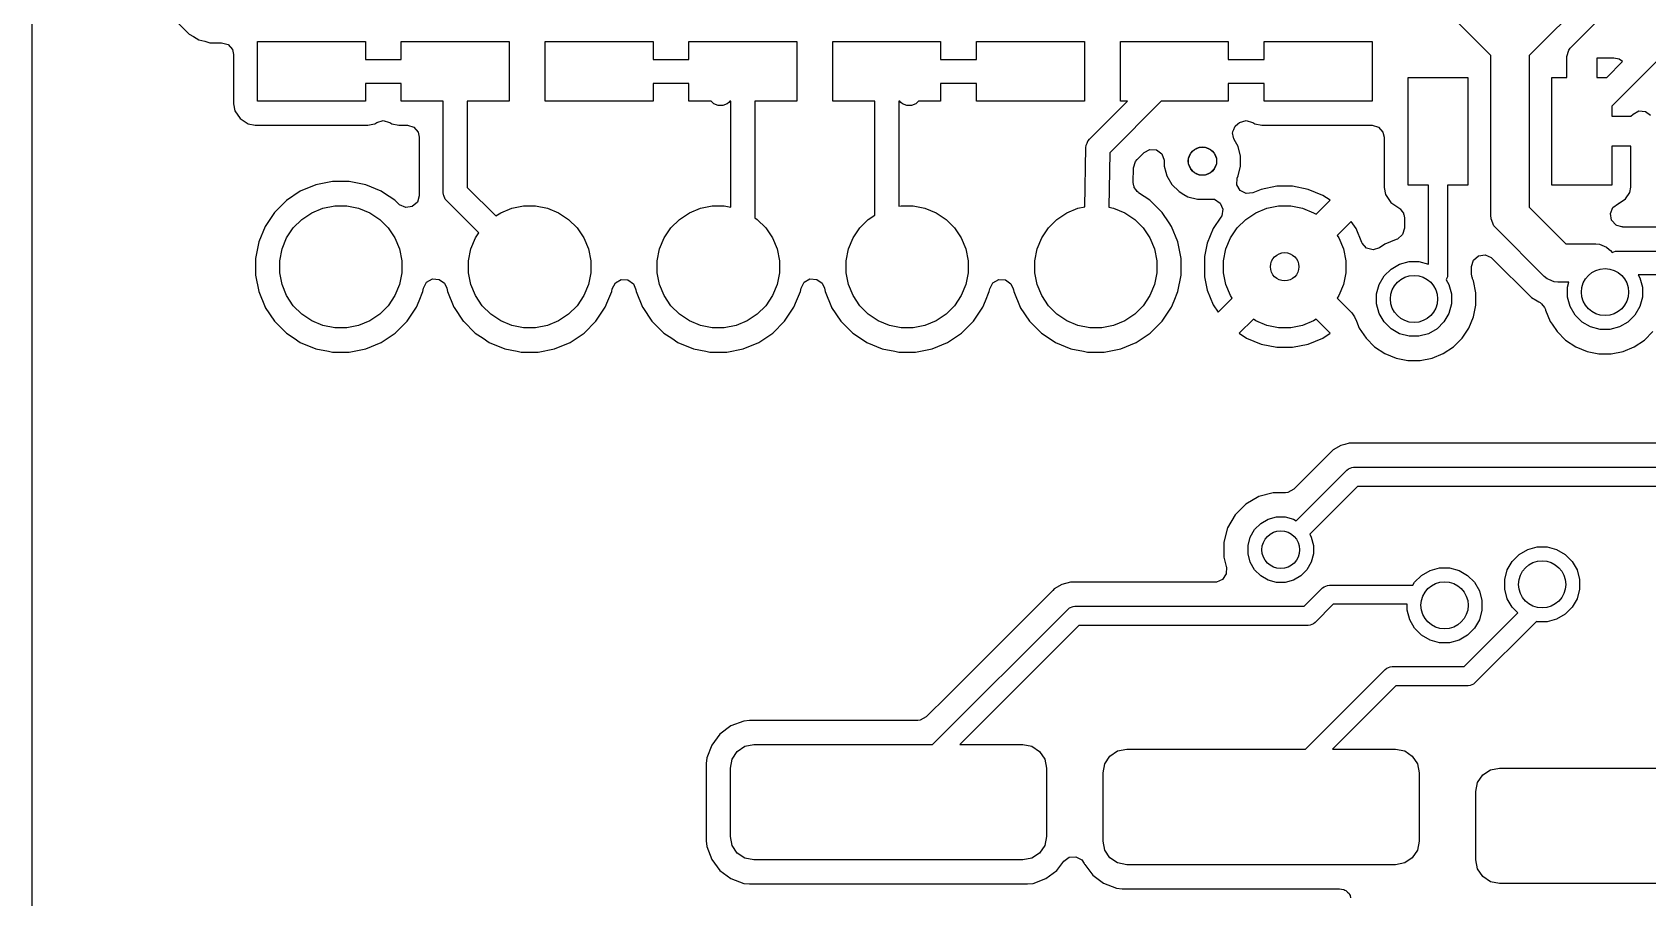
# Model space of a CAD drawing. Extents: x 3.09 to 4.62, y -6.46 to -3.15.
# Drawn here: x 3.104 to 3.777, y -5.665 to -5.304 of the extents above; entities that cross this region are included whole.
import ezdxf

# ---------------------------------------------------------------- set-up
doc = ezdxf.new("R2010")
doc.units = 0
doc.header["$MEASUREMENT"] = 0
doc.layers.add('BLACK', color=7, linetype='CONTINUOUS')

msp = doc.modelspace()

# ---------------------------------------------------------------- linework, layer by layer
at = {"layer": 'BLACK', "linetype": 'CONTINUOUS'}
for p, q in [((3.10354, -6.2348), (3.10354, -5.12543)), ((3.77646, -5.26485), (3.728, -5.31331)), ((3.14558, -5.28106), (3.16894, -5.30442)), ((3.7452, -5.31028), (3.76828, -5.2872)), ((3.712, -5.31331), (3.69669, -5.298)), ((3.16894, -5.30442), (3.16894, -5.30442)), ((3.16894, -5.30442), (3.16894, -5.30442)), ((3.16894, -5.30442), (3.16894, -5.30442)), ((3.16894, -5.30442), (3.17076, -5.30548)), ((3.17076, -5.30548), (3.17304, -5.30679)), ((3.17304, -5.30679), (3.17304, -5.30679)), ((3.17304, -5.30679), (3.17555, -5.30746)), ((3.17555, -5.30746), (3.17763, -5.30802)), ((3.17763, -5.30802), (3.18252, -5.30802)), ((3.18252, -5.30802), (3.1852, -5.30881)), ((3.1852, -5.30881), (3.18703, -5.31092)), ((3.1975, -5.3325), (3.1975, -5.3075)), ((3.1975, -5.3075), (3.2425, -5.3075)), ((3.2425, -5.3075), (3.2425, -5.315)), ((3.2575, -5.315), (3.2575, -5.3075)), ((3.2575, -5.3075), (3.3025, -5.3075)), ((3.3025, -5.3075), (3.3025, -5.3325)), ((3.3175, -5.3325), (3.3175, -5.3075)), ((3.3175, -5.3075), (3.3625, -5.3075)), ((3.3625, -5.3075), (3.3625, -5.315)), ((3.3775, -5.315), (3.3775, -5.3075)), ((3.3775, -5.3075), (3.4225, -5.3075)), ((3.4225, -5.3075), (3.4225, -5.3325)), ((3.4375, -5.3325), (3.4375, -5.3075)), ((3.4375, -5.3075), (3.4825, -5.3075)), ((3.4825, -5.3075), (3.4825, -5.315)), ((3.4975, -5.315), (3.4975, -5.3075)), ((3.4975, -5.3075), (3.5425, -5.3075)), ((3.5425, -5.3075), (3.5425, -5.3325)), ((3.5575, -5.3325), (3.5575, -5.3075)), ((3.5575, -5.3075), (3.6025, -5.3075)), ((3.6025, -5.3075), (3.6025, -5.315)), ((3.6175, -5.315), (3.6175, -5.3075)), ((3.6175, -5.3075), (3.6625, -5.3075)), ((3.6625, -5.3075), (3.6625, -5.3325)), ((3.74454, -5.31111), (3.7452, -5.31028)), ((3.18703, -5.31092), (3.18748, -5.31298)), ((3.18748, -5.31298), (3.18748, -5.33349)), ((3.2425, -5.315), (3.2575, -5.315)), ((3.3625, -5.315), (3.3775, -5.315)), ((3.4825, -5.315), (3.4975, -5.315)), ((3.6025, -5.315), (3.6175, -5.315)), ((3.712, -5.38), (3.712, -5.31331)), ((3.728, -5.31331), (3.728, -5.37669)), ((3.74375, -5.31379), (3.74454, -5.31111)), ((3.74375, -5.3225), (3.74375, -5.31379)), ((3.76329, -5.3145), (3.75625, -5.3145)), ((3.75625, -5.3145), (3.75625, -5.3225)), ((3.76043, -5.3225), (3.76703, -5.3159)), ((3.78162, -5.31545), (3.7625, -5.33457)), ((3.76562, -5.31496), (3.76329, -5.3145)), ((3.76703, -5.3159), (3.76562, -5.31496)), ((3.6775, -5.3675), (3.6775, -5.3225)), ((3.6775, -5.3225), (3.7025, -5.3225)), ((3.7025, -5.3225), (3.7025, -5.3675)), ((3.7375, -5.3675), (3.7375, -5.3225)), ((3.7375, -5.3225), (3.74375, -5.3225)), ((3.75625, -5.3225), (3.76043, -5.3225)), ((3.2575, -5.325), (3.2425, -5.325)), ((3.2425, -5.325), (3.2425, -5.3325)), ((3.2575, -5.3325), (3.2575, -5.325)), ((3.3775, -5.325), (3.3625, -5.325)), ((3.3625, -5.325), (3.3625, -5.3325)), ((3.3775, -5.3325), (3.3775, -5.325)), ((3.4975, -5.325), (3.4825, -5.325)), ((3.4825, -5.325), (3.4825, -5.3325)), ((3.4975, -5.3325), (3.4975, -5.325)), ((3.6175, -5.325), (3.6025, -5.325)), ((3.6025, -5.325), (3.6025, -5.3325)), ((3.6175, -5.3325), (3.6175, -5.325)), ((3.18748, -5.33349), (3.18748, -5.33349)), ((3.18748, -5.33349), (3.18806, -5.33641)), ((3.18806, -5.33641), (3.19028, -5.33972)), ((3.2425, -5.3325), (3.1975, -5.3325)), ((3.275, -5.3325), (3.2575, -5.3325)), ((3.275, -5.37054), (3.275, -5.3325)), ((3.3025, -5.3325), (3.285, -5.3325)), ((3.285, -5.3325), (3.285, -5.36847)), ((3.3625, -5.3325), (3.3175, -5.3325)), ((3.38676, -5.3325), (3.3775, -5.3325)), ((3.38782, -5.33356), (3.38676, -5.3325)), ((3.38962, -5.3343), (3.38782, -5.33356)), ((3.39158, -5.3343), (3.38962, -5.3343)), ((3.39338, -5.33356), (3.39158, -5.3343)), ((3.39414, -5.33294), (3.39338, -5.33356)), ((3.39457, -5.3325), (3.39414, -5.33294)), ((3.395, -5.3325), (3.39457, -5.3325)), ((3.395, -5.37665), (3.395, -5.3325)), ((3.4225, -5.3325), (3.405, -5.3325)), ((3.405, -5.3325), (3.405, -5.38113)), ((3.455, -5.3325), (3.4375, -5.3325)), ((3.455, -5.37998), (3.455, -5.3325)), ((3.46543, -5.3325), (3.465, -5.3325)), ((3.465, -5.3325), (3.465, -5.3763)), ((3.46586, -5.33294), (3.46543, -5.3325)), ((3.46662, -5.33356), (3.46586, -5.33294)), ((3.46842, -5.3343), (3.46662, -5.33356)), ((3.47038, -5.3343), (3.46842, -5.3343)), ((3.47218, -5.33356), (3.47038, -5.3343)), ((3.47324, -5.3325), (3.47218, -5.33356)), ((3.4825, -5.3325), (3.47324, -5.3325)), ((3.5425, -5.3325), (3.4975, -5.3325)), ((3.54456, -5.34836), (3.56043, -5.3325)), ((3.57457, -5.3325), (3.55306, -5.35401)), ((3.56043, -5.3325), (3.5575, -5.3325)), ((3.6025, -5.3325), (3.57457, -5.3325)), ((3.6625, -5.3325), (3.6175, -5.3325)), ((3.7625, -5.33457), (3.7625, -5.33875)), ((3.77138, -5.33787), (3.77384, -5.33653)), ((3.77384, -5.33653), (3.77662, -5.33673)), ((3.77662, -5.33673), (3.77863, -5.33823)), ((3.19028, -5.33972), (3.19359, -5.34194)), ((3.19359, -5.34194), (3.19359, -5.34194)), ((3.19359, -5.34194), (3.19651, -5.34252)), ((3.19651, -5.34252), (3.24349, -5.34252)), ((3.24349, -5.34252), (3.2456, -5.3421)), ((3.24349, -5.34252), (3.24349, -5.34252)), ((3.24349, -5.34252), (3.24349, -5.34252)), ((3.2456, -5.3421), (3.24641, -5.34194)), ((3.24641, -5.34194), (3.24724, -5.34138)), ((3.24724, -5.34138), (3.24991, -5.34055)), ((3.24991, -5.34055), (3.25261, -5.34128)), ((3.25261, -5.34128), (3.25276, -5.34138)), ((3.25276, -5.34138), (3.25359, -5.34194)), ((3.25359, -5.34194), (3.25359, -5.34194)), ((3.25359, -5.34194), (3.25651, -5.34252)), ((3.25651, -5.34252), (3.26002, -5.34252)), ((3.26002, -5.34252), (3.2627, -5.34331)), ((3.2627, -5.34331), (3.26453, -5.34542)), ((3.60431, -5.3454), (3.60479, -5.34429)), ((3.60479, -5.34429), (3.60519, -5.34314)), ((3.60519, -5.34314), (3.60537, -5.34297)), ((3.60537, -5.34297), (3.60543, -5.34284)), ((3.60543, -5.34284), (3.60648, -5.34189)), ((3.60648, -5.34189), (3.60724, -5.34138)), ((3.60724, -5.34138), (3.60991, -5.34055)), ((3.60991, -5.34055), (3.61261, -5.34128)), ((3.61261, -5.34128), (3.61276, -5.34138)), ((3.61276, -5.34138), (3.61359, -5.34194)), ((3.61359, -5.34194), (3.61359, -5.34194)), ((3.61359, -5.34194), (3.61651, -5.34252)), ((3.61651, -5.34252), (3.66252, -5.34252)), ((3.66252, -5.34252), (3.6652, -5.34331)), ((3.6652, -5.34331), (3.66703, -5.34542)), ((3.7625, -5.33875), (3.7705, -5.33875)), ((3.7705, -5.33875), (3.77138, -5.33787)), ((3.26453, -5.34542), (3.26498, -5.34748)), ((3.26498, -5.34748), (3.26498, -5.37197)), ((3.5431, -5.35181), (3.5432, -5.35099)), ((3.5432, -5.35092), (3.54321, -5.3509)), ((3.5432, -5.35099), (3.5432, -5.35092)), ((3.54321, -5.35084), (3.54359, -5.34998)), ((3.54321, -5.3509), (3.54321, -5.35084)), ((3.54359, -5.34998), (3.54394, -5.34912)), ((3.54394, -5.34912), (3.54398, -5.34908)), ((3.54398, -5.34908), (3.54399, -5.34905)), ((3.54399, -5.34905), (3.54404, -5.349)), ((3.54404, -5.349), (3.54456, -5.34836)), ((3.60428, -5.34578), (3.60434, -5.3456)), ((3.60456, -5.34696), (3.60428, -5.34578)), ((3.60434, -5.3456), (3.60431, -5.3454)), ((3.60476, -5.34816), (3.60456, -5.34696)), ((3.60489, -5.34831), (3.60476, -5.34816)), ((3.60494, -5.3485), (3.60489, -5.34831)), ((3.60657, -5.35133), (3.60494, -5.3485)), ((3.66703, -5.34542), (3.66748, -5.34748)), ((3.66748, -5.34748), (3.66748, -5.36849)), ((3.54267, -5.37651), (3.5431, -5.35181)), ((3.55306, -5.35401), (3.55267, -5.37668)), ((3.56298, -5.36023), (3.56381, -5.35757)), ((3.56381, -5.35757), (3.56443, -5.35681)), ((3.56443, -5.35681), (3.56734, -5.3539)), ((3.56734, -5.3539), (3.56979, -5.35256)), ((3.56979, -5.35256), (3.57258, -5.35276)), ((3.57258, -5.35276), (3.57482, -5.35444)), ((3.57482, -5.35444), (3.57579, -5.35706)), ((3.57579, -5.35706), (3.57581, -5.35741)), ((3.57581, -5.35741), (3.57581, -5.35958)), ((3.58594, -5.35633), (3.58682, -5.3542)), ((3.58594, -5.35863), (3.58594, -5.35633)), ((3.58682, -5.3542), (3.58845, -5.35257)), ((3.58845, -5.35257), (3.59058, -5.35169)), ((3.59058, -5.35169), (3.59288, -5.35169)), ((3.59288, -5.35169), (3.59501, -5.35257)), ((3.59501, -5.35257), (3.59664, -5.3542)), ((3.59664, -5.3542), (3.59752, -5.35633)), ((3.59752, -5.35633), (3.59752, -5.35863)), ((3.60766, -5.35538), (3.60657, -5.35133)), ((3.60766, -5.35958), (3.60766, -5.35538)), ((3.7705, -5.35125), (3.7625, -5.35125)), ((3.7625, -5.35125), (3.7625, -5.3675)), ((3.7705, -5.36829), (3.7705, -5.35125)), ((3.56287, -5.36644), (3.56298, -5.36023)), ((3.57581, -5.35958), (3.57649, -5.36213)), ((3.57649, -5.36213), (3.57689, -5.36363)), ((3.57689, -5.36363), (3.57689, -5.36363)), ((3.57689, -5.36363), (3.57899, -5.36726)), ((3.58682, -5.36076), (3.58594, -5.35863)), ((3.58845, -5.36239), (3.58682, -5.36076)), ((3.59058, -5.36327), (3.58845, -5.36239)), ((3.59288, -5.36327), (3.59058, -5.36327)), ((3.59501, -5.36239), (3.59288, -5.36327)), ((3.59664, -5.36076), (3.59501, -5.36239)), ((3.59752, -5.35863), (3.59664, -5.36076)), ((3.60615, -5.36456), (3.60656, -5.36364)), ((3.60656, -5.36364), (3.60657, -5.36363)), ((3.60657, -5.36363), (3.60766, -5.35958)), ((3.21536, -5.37001), (3.20953, -5.37391)), ((3.22184, -5.36732), (3.21536, -5.37001)), ((3.21536, -5.37001), (3.21536, -5.37001)), ((3.22873, -5.36596), (3.22184, -5.36732)), ((3.23574, -5.36596), (3.22873, -5.36596)), ((3.22873, -5.36596), (3.22873, -5.36596)), ((3.24262, -5.36732), (3.23574, -5.36596)), ((3.23574, -5.36596), (3.23574, -5.36596)), ((3.24911, -5.37001), (3.24262, -5.36732)), ((3.25007, -5.37065), (3.24911, -5.37001)), ((3.24911, -5.37001), (3.24911, -5.37001)), ((3.25479, -5.37381), (3.25007, -5.37065)), ((3.2751, -5.37152), (3.275, -5.37054)), ((3.285, -5.36847), (3.2969, -5.38037)), ((3.56304, -5.36784), (3.56287, -5.36644)), ((3.5632, -5.36809), (3.56304, -5.36784)), ((3.56328, -5.36851), (3.5632, -5.36809)), ((3.56396, -5.36932), (3.56328, -5.36851)), ((3.56451, -5.37022), (3.56396, -5.36932)), ((3.56484, -5.37038), (3.56451, -5.37022)), ((3.56507, -5.37065), (3.56484, -5.37038)), ((3.56979, -5.37381), (3.56507, -5.37065)), ((3.57899, -5.36726), (3.57899, -5.36726)), ((3.57899, -5.36726), (3.58195, -5.37022)), ((3.58195, -5.37022), (3.58195, -5.37022)), ((3.58195, -5.37022), (3.58195, -5.37022)), ((3.58195, -5.37022), (3.58195, -5.37022)), ((3.58195, -5.37022), (3.58195, -5.37022)), ((3.58195, -5.37022), (3.58401, -5.37141)), ((3.60605, -5.36735), (3.60615, -5.36456)), ((3.60748, -5.36975), (3.60605, -5.36735)), ((3.60998, -5.371), (3.60748, -5.36975)), ((3.61276, -5.37071), (3.60998, -5.371)), ((3.61623, -5.36927), (3.61276, -5.37071)), ((3.62272, -5.36797), (3.61623, -5.36927)), ((3.61623, -5.36927), (3.61623, -5.36927)), ((3.62934, -5.36797), (3.62272, -5.36797)), ((3.63583, -5.36927), (3.62934, -5.36797)), ((3.64195, -5.3718), (3.63583, -5.36927)), ((3.63583, -5.36927), (3.63583, -5.36927)), ((3.66748, -5.36849), (3.66748, -5.36849)), ((3.66748, -5.36849), (3.66806, -5.37141)), ((3.686, -5.3675), (3.6775, -5.3675)), ((3.686, -5.40044), (3.686, -5.3675)), ((3.7025, -5.3675), (3.694, -5.3675)), ((3.694, -5.3675), (3.694, -5.405)), ((3.7625, -5.3675), (3.7375, -5.3675)), ((3.76827, -5.37327), (3.77004, -5.37062)), ((3.77004, -5.37062), (3.7705, -5.36829)), ((3.7705, -5.36829), (3.7705, -5.36829)), ((3.20953, -5.37391), (3.20457, -5.37887)), ((3.20953, -5.37391), (3.20953, -5.37391)), ((3.22017, -5.379), (3.2248, -5.37708)), ((3.2248, -5.37708), (3.22972, -5.3761)), ((3.22972, -5.3761), (3.23474, -5.3761)), ((3.23474, -5.3761), (3.23967, -5.37708)), ((3.23967, -5.37708), (3.2443, -5.379)), ((3.25494, -5.37391), (3.25479, -5.37381)), ((3.25651, -5.37548), (3.25494, -5.37391)), ((3.25494, -5.37391), (3.25494, -5.37391)), ((3.25677, -5.37572), (3.25651, -5.37548)), ((3.25931, -5.37688), (3.25677, -5.37572)), ((3.26208, -5.37648), (3.25931, -5.37688)), ((3.26419, -5.37465), (3.26208, -5.37648)), ((3.26498, -5.37197), (3.26419, -5.37465)), ((3.27525, -5.37188), (3.2751, -5.37152)), ((3.2751, -5.37152), (3.2751, -5.37152)), ((3.27584, -5.37332), (3.27525, -5.37188)), ((3.27646, -5.37408), (3.27584, -5.37332)), ((3.27584, -5.37332), (3.27584, -5.37332)), ((3.28983, -5.38745), (3.27646, -5.37408)), ((3.29897, -5.379), (3.3036, -5.37708)), ((3.3036, -5.37708), (3.30852, -5.3761)), ((3.30852, -5.3761), (3.31354, -5.3761)), ((3.31354, -5.3761), (3.31847, -5.37708)), ((3.31847, -5.37708), (3.3231, -5.379)), ((3.37767, -5.379), (3.3823, -5.37708)), ((3.3823, -5.37708), (3.38722, -5.3761)), ((3.38722, -5.3761), (3.39224, -5.3761)), ((3.39224, -5.3761), (3.395, -5.37665)), ((3.465, -5.3763), (3.46602, -5.3761)), ((3.46602, -5.3761), (3.47104, -5.3761)), ((3.47104, -5.3761), (3.47597, -5.37708)), ((3.47597, -5.37708), (3.4806, -5.379)), ((3.53517, -5.379), (3.5398, -5.37708)), ((3.5398, -5.37708), (3.54267, -5.37651)), ((3.55267, -5.37668), (3.55467, -5.37708)), ((3.55467, -5.37708), (3.5593, -5.379)), ((3.56994, -5.37391), (3.56979, -5.37381)), ((3.5749, -5.37887), (3.56994, -5.37391)), ((3.56994, -5.37391), (3.56994, -5.37391)), ((3.58401, -5.37141), (3.58559, -5.37232)), ((3.58559, -5.37232), (3.58964, -5.37341)), ((3.58964, -5.37341), (3.58964, -5.37341)), ((3.58964, -5.37341), (3.59383, -5.37341)), ((3.59383, -5.37341), (3.59403, -5.37335)), ((3.59383, -5.37341), (3.59383, -5.37341)), ((3.59403, -5.37335), (3.59682, -5.37342)), ((3.59682, -5.37342), (3.59914, -5.37498)), ((3.59914, -5.37498), (3.60024, -5.37755)), ((3.60024, -5.37755), (3.59978, -5.38031)), ((3.61397, -5.379), (3.6186, -5.37708)), ((3.6186, -5.37708), (3.62352, -5.3761)), ((3.62352, -5.3761), (3.62854, -5.3761)), ((3.62854, -5.3761), (3.63347, -5.37708)), ((3.63347, -5.37708), (3.6381, -5.379)), ((3.6391, -5.37967), (3.64496, -5.37381)), ((3.64496, -5.37381), (3.64195, -5.3718)), ((3.66806, -5.37141), (3.66806, -5.37141)), ((3.66806, -5.37141), (3.67028, -5.37472)), ((3.67028, -5.37472), (3.67359, -5.37694)), ((3.67359, -5.37694), (3.67378, -5.37706)), ((3.67378, -5.37706), (3.67398, -5.37731)), ((3.67398, -5.37731), (3.67427, -5.37744)), ((3.67427, -5.37744), (3.67486, -5.37836)), ((3.728, -5.37669), (3.74331, -5.392)), ((3.76191, -5.37938), (3.76295, -5.37678)), ((3.76295, -5.37678), (3.76523, -5.37516)), ((3.76523, -5.37516), (3.76549, -5.37509)), ((3.76549, -5.37509), (3.76562, -5.37504)), ((3.76562, -5.37504), (3.76827, -5.37327)), ((3.20067, -5.3847), (3.19798, -5.39118)), ((3.20457, -5.37887), (3.20067, -5.3847)), ((3.20067, -5.3847), (3.20067, -5.3847)), ((3.20457, -5.37887), (3.20457, -5.37887)), ((3.21244, -5.38533), (3.21599, -5.38179)), ((3.21599, -5.38179), (3.22017, -5.379)), ((3.2443, -5.379), (3.24847, -5.38179)), ((3.24847, -5.38179), (3.25202, -5.38533)), ((3.2969, -5.38037), (3.29897, -5.379)), ((3.3231, -5.379), (3.32727, -5.38179)), ((3.32727, -5.38179), (3.33082, -5.38533)), ((3.36994, -5.38533), (3.37349, -5.38179)), ((3.37349, -5.38179), (3.37767, -5.379)), ((3.405, -5.38113), (3.40597, -5.38179)), ((3.40597, -5.38179), (3.40952, -5.38533)), ((3.44874, -5.38533), (3.45229, -5.38179)), ((3.45229, -5.38179), (3.455, -5.37998)), ((3.4806, -5.379), (3.48477, -5.38179)), ((3.48477, -5.38179), (3.48832, -5.38533)), ((3.52744, -5.38533), (3.53099, -5.38179)), ((3.53099, -5.38179), (3.53517, -5.379)), ((3.5593, -5.379), (3.56347, -5.38179)), ((3.56347, -5.38179), (3.56702, -5.38533)), ((3.5778, -5.38321), (3.5749, -5.37887)), ((3.5749, -5.37887), (3.5749, -5.37887)), ((3.5749, -5.37887), (3.5749, -5.37887)), ((3.5788, -5.3847), (3.5778, -5.38321)), ((3.58148, -5.39118), (3.5788, -5.3847)), ((3.5788, -5.3847), (3.5788, -5.3847)), ((3.59944, -5.3809), (3.59626, -5.38566)), ((3.59978, -5.38031), (3.59944, -5.3809)), ((3.60624, -5.38533), (3.60979, -5.38179)), ((3.60979, -5.38179), (3.61397, -5.379)), ((3.6381, -5.379), (3.6391, -5.37967)), ((3.6538, -5.38265), (3.64794, -5.38851)), ((3.65581, -5.38566), (3.6538, -5.38265)), ((3.6538, -5.38265), (3.6538, -5.38265)), ((3.67486, -5.37836), (3.67557, -5.37921)), ((3.67557, -5.37921), (3.67565, -5.37958)), ((3.67565, -5.37958), (3.67578, -5.37979)), ((3.67578, -5.37979), (3.67598, -5.38119)), ((3.67598, -5.38119), (3.67598, -5.38548)), ((3.71215, -5.38156), (3.712, -5.38)), ((3.71335, -5.38444), (3.71215, -5.38156)), ((3.71215, -5.38156), (3.71215, -5.38156)), ((3.71434, -5.38566), (3.71335, -5.38444)), ((3.76244, -5.38212), (3.76191, -5.37938)), ((3.76437, -5.38415), (3.76244, -5.38212)), ((3.76466, -5.38432), (3.76437, -5.38415)), ((3.76668, -5.38486), (3.76466, -5.38432)), ((3.19798, -5.39118), (3.19661, -5.39807)), ((3.20774, -5.39414), (3.20966, -5.38951)), ((3.20966, -5.38951), (3.21244, -5.38533)), ((3.25202, -5.38533), (3.25481, -5.38951)), ((3.25481, -5.38951), (3.25673, -5.39414)), ((3.28654, -5.39414), (3.28846, -5.38951)), ((3.28846, -5.38951), (3.28983, -5.38745)), ((3.33082, -5.38533), (3.33361, -5.38951)), ((3.33361, -5.38951), (3.33553, -5.39414)), ((3.36524, -5.39414), (3.36716, -5.38951)), ((3.36716, -5.38951), (3.36994, -5.38533)), ((3.40952, -5.38533), (3.41231, -5.38951)), ((3.41231, -5.38951), (3.41423, -5.39414)), ((3.44404, -5.39414), (3.44596, -5.38951)), ((3.44596, -5.38951), (3.44874, -5.38533)), ((3.48832, -5.38533), (3.49111, -5.38951)), ((3.49111, -5.38951), (3.49303, -5.39414)), ((3.52274, -5.39414), (3.52466, -5.38951)), ((3.52466, -5.38951), (3.52744, -5.38533)), ((3.56702, -5.38533), (3.56981, -5.38951)), ((3.56981, -5.38951), (3.57173, -5.39414)), ((3.58285, -5.39807), (3.58148, -5.39118)), ((3.58148, -5.39118), (3.58148, -5.39118)), ((3.58148, -5.39118), (3.58148, -5.39118)), ((3.59626, -5.38566), (3.59373, -5.39177)), ((3.60154, -5.39414), (3.60346, -5.38951)), ((3.60346, -5.38951), (3.60624, -5.38533)), ((3.64794, -5.38851), (3.64861, -5.38951)), ((3.64861, -5.38951), (3.65053, -5.39414)), ((3.65821, -5.39144), (3.65581, -5.38566)), ((3.65581, -5.38566), (3.65581, -5.38566)), ((3.65831, -5.39168), (3.65821, -5.39144)), ((3.67253, -5.3902), (3.66779, -5.39216)), ((3.67308, -5.39), (3.67253, -5.3902)), ((3.67519, -5.38816), (3.67308, -5.39)), ((3.67598, -5.38548), (3.67519, -5.38816)), ((3.73434, -5.40566), (3.71434, -5.38566)), ((3.76667, -5.38494), (3.76668, -5.38486)), ((3.76692, -5.38492), (3.76667, -5.38494)), ((3.76667, -5.38494), (3.76667, -5.38494)), ((3.76713, -5.38498), (3.76692, -5.38492)), ((3.76714, -5.38498), (3.76713, -5.38498)), ((3.76728, -5.38498), (3.76714, -5.38498)), ((3.83844, -5.38498), (3.76728, -5.38498)), ((3.19661, -5.39807), (3.19661, -5.40508)), ((3.20676, -5.39907), (3.20774, -5.39414)), ((3.25673, -5.39414), (3.25771, -5.39907)), ((3.28556, -5.39907), (3.28654, -5.39414)), ((3.33553, -5.39414), (3.33651, -5.39907)), ((3.36426, -5.39907), (3.36524, -5.39414)), ((3.41423, -5.39414), (3.41521, -5.39907)), ((3.44306, -5.39907), (3.44404, -5.39414)), ((3.49303, -5.39414), (3.49401, -5.39907)), ((3.52176, -5.39907), (3.52274, -5.39414)), ((3.57173, -5.39414), (3.57271, -5.39907)), ((3.58285, -5.40508), (3.58285, -5.39807)), ((3.59373, -5.39177), (3.59262, -5.39731)), ((3.59262, -5.39731), (3.59262, -5.40584)), ((3.59373, -5.39177), (3.59373, -5.39177)), ((3.60056, -5.39907), (3.60154, -5.39414)), ((3.65053, -5.39414), (3.65151, -5.39907)), ((3.66018, -5.39376), (3.65831, -5.39168)), ((3.66288, -5.3945), (3.66018, -5.39376)), ((3.66554, -5.39367), (3.66288, -5.3945)), ((3.66779, -5.39216), (3.66554, -5.39367)), ((3.66779, -5.39216), (3.66779, -5.39216)), ((3.70481, -5.3988), (3.70692, -5.39697)), ((3.70692, -5.39697), (3.70969, -5.39657)), ((3.70969, -5.39657), (3.71223, -5.39773)), ((3.71223, -5.39773), (3.71249, -5.39797)), ((3.71249, -5.39797), (3.72894, -5.41442)), ((3.74331, -5.392), (3.75579, -5.392)), ((3.75579, -5.392), (3.75735, -5.39215)), ((3.75735, -5.39215), (3.75735, -5.39215)), ((3.75735, -5.39215), (3.76023, -5.39335)), ((3.76023, -5.39335), (3.76145, -5.39434)), ((3.76145, -5.39434), (3.76192, -5.39481)), ((3.76192, -5.39481), (3.76263, -5.39568)), ((3.76263, -5.39568), (3.76402, -5.3951)), ((3.76402, -5.3951), (3.765, -5.395)), ((3.76402, -5.3951), (3.76402, -5.3951)), ((3.765, -5.395), (3.84465, -5.395)), ((3.20676, -5.40408), (3.20676, -5.39907)), ((3.20774, -5.40901), (3.20676, -5.40408)), ((3.25771, -5.40408), (3.25673, -5.40901)), ((3.25771, -5.39907), (3.25771, -5.40408)), ((3.28556, -5.40408), (3.28556, -5.39907)), ((3.28654, -5.40901), (3.28556, -5.40408)), ((3.33651, -5.40408), (3.33553, -5.40901)), ((3.33651, -5.39907), (3.33651, -5.40408)), ((3.36426, -5.40408), (3.36426, -5.39907)), ((3.36524, -5.40901), (3.36426, -5.40408)), ((3.41521, -5.40408), (3.41423, -5.40901)), ((3.41521, -5.39907), (3.41521, -5.40408)), ((3.44306, -5.40408), (3.44306, -5.39907)), ((3.44404, -5.40901), (3.44306, -5.40408)), ((3.49401, -5.40408), (3.49303, -5.40901)), ((3.49401, -5.39907), (3.49401, -5.40408)), ((3.52176, -5.40408), (3.52176, -5.39907)), ((3.52274, -5.40901), (3.52176, -5.40408)), ((3.57271, -5.40408), (3.57173, -5.40901)), ((3.57271, -5.39907), (3.57271, -5.40408)), ((3.60056, -5.40408), (3.60056, -5.39907)), ((3.60154, -5.40901), (3.60056, -5.40408)), ((3.65151, -5.40408), (3.65053, -5.40901)), ((3.65151, -5.39907), (3.65151, -5.40408)), ((3.66751, -5.40541), (3.67041, -5.40251)), ((3.67041, -5.40251), (3.67397, -5.40045)), ((3.67397, -5.40045), (3.67794, -5.39939)), ((3.67794, -5.39939), (3.68206, -5.39939)), ((3.68206, -5.39939), (3.686, -5.40044)), ((3.70402, -5.40148), (3.70481, -5.3988)), ((3.70402, -5.40467), (3.70402, -5.40148)), ((3.70422, -5.40607), (3.70402, -5.40467)), ((3.19661, -5.40508), (3.19798, -5.41196)), ((3.20966, -5.41364), (3.20774, -5.40901)), ((3.25673, -5.40901), (3.25481, -5.41364)), ((3.26648, -5.41196), (3.26677, -5.41054)), ((3.26677, -5.41054), (3.26806, -5.40806)), ((3.26806, -5.40806), (3.27049, -5.40668)), ((3.27049, -5.40668), (3.27328, -5.40683)), ((3.27328, -5.40683), (3.27555, -5.40846)), ((3.27555, -5.40846), (3.2765, -5.41054)), ((3.2765, -5.41054), (3.27678, -5.41196)), ((3.28846, -5.41364), (3.28654, -5.40901)), ((3.33553, -5.40901), (3.33361, -5.41364)), ((3.34528, -5.41196), (3.34552, -5.41079)), ((3.34552, -5.41079), (3.34681, -5.40831)), ((3.34681, -5.40831), (3.34924, -5.40693)), ((3.34924, -5.40693), (3.35203, -5.40708)), ((3.35203, -5.40708), (3.3543, -5.40871)), ((3.3543, -5.40871), (3.35525, -5.41079)), ((3.35525, -5.41079), (3.35534, -5.41124)), ((3.35534, -5.41124), (3.35548, -5.41196)), ((3.36716, -5.41364), (3.36524, -5.40901)), ((3.41423, -5.40901), (3.41231, -5.41364)), ((3.42398, -5.41196), (3.42427, -5.41054)), ((3.42427, -5.41054), (3.42556, -5.40806)), ((3.42556, -5.40806), (3.42799, -5.40668)), ((3.42799, -5.40668), (3.43078, -5.40683)), ((3.43078, -5.40683), (3.43305, -5.40846)), ((3.43305, -5.40846), (3.434, -5.41054)), ((3.434, -5.41054), (3.43428, -5.41196)), ((3.44596, -5.41364), (3.44404, -5.40901)), ((3.49303, -5.40901), (3.49111, -5.41364)), ((3.50278, -5.41196), (3.50302, -5.41079)), ((3.50302, -5.41079), (3.50431, -5.40831)), ((3.50431, -5.40831), (3.50674, -5.40693)), ((3.50674, -5.40693), (3.50953, -5.40708)), ((3.50953, -5.40708), (3.5118, -5.40871)), ((3.5118, -5.40871), (3.51275, -5.41079)), ((3.51275, -5.41079), (3.51284, -5.41124)), ((3.51284, -5.41124), (3.51298, -5.41196)), ((3.52466, -5.41364), (3.52274, -5.40901)), ((3.57173, -5.40901), (3.56981, -5.41364)), ((3.58148, -5.41196), (3.58285, -5.40508)), ((3.59262, -5.40584), (3.59373, -5.41138)), ((3.59373, -5.41138), (3.59373, -5.41138)), ((3.59373, -5.41138), (3.59626, -5.41749)), ((3.60346, -5.41364), (3.60154, -5.40901)), ((3.65053, -5.40901), (3.64861, -5.41364)), ((3.66439, -5.41294), (3.66545, -5.40897)), ((3.66545, -5.40897), (3.66751, -5.40541)), ((3.69355, -5.40668), (3.69341, -5.40701)), ((3.69341, -5.40701), (3.69455, -5.40897)), ((3.69392, -5.40578), (3.69355, -5.40668)), ((3.694, -5.405), (3.69392, -5.40578)), ((3.69455, -5.40897), (3.69561, -5.41294)), ((3.70433, -5.40624), (3.70422, -5.40607)), ((3.7044, -5.40657), (3.70433, -5.40624)), ((3.70451, -5.40683), (3.7044, -5.40657)), ((3.70478, -5.40748), (3.70451, -5.40683)), ((3.70577, -5.41246), (3.70478, -5.40748)), ((3.73556, -5.40665), (3.73434, -5.40566)), ((3.73623, -5.40693), (3.73556, -5.40665)), ((3.73556, -5.40665), (3.73556, -5.40665)), ((3.73844, -5.40785), (3.73623, -5.40693)), ((3.74, -5.408), (3.73844, -5.40785)), ((3.73844, -5.40785), (3.73844, -5.40785)), ((3.74462, -5.408), (3.74, -5.408)), ((3.74406, -5.4101), (3.74462, -5.408)), ((3.74406, -5.41421), (3.74406, -5.4101)), ((3.84672, -5.405), (3.77357, -5.405)), ((3.77357, -5.405), (3.77423, -5.40613)), ((3.77423, -5.40613), (3.77529, -5.4101)), ((3.77529, -5.4101), (3.77529, -5.41421)), ((3.19798, -5.41196), (3.20067, -5.41845)), ((3.21244, -5.41782), (3.20966, -5.41364)), ((3.21599, -5.42136), (3.21244, -5.41782)), ((3.25202, -5.41782), (3.24847, -5.42136)), ((3.25481, -5.41364), (3.25202, -5.41782)), ((3.2638, -5.41845), (3.26489, -5.41581)), ((3.26489, -5.41581), (3.26648, -5.41196)), ((3.26648, -5.41196), (3.26648, -5.41196)), ((3.26648, -5.41196), (3.26648, -5.41196)), ((3.27678, -5.41196), (3.27947, -5.41845)), ((3.29124, -5.41782), (3.28846, -5.41364)), ((3.29479, -5.42136), (3.29124, -5.41782)), ((3.33082, -5.41782), (3.32727, -5.42136)), ((3.33361, -5.41364), (3.33082, -5.41782)), ((3.3426, -5.41845), (3.34369, -5.41581)), ((3.34369, -5.41581), (3.34528, -5.41196)), ((3.34528, -5.41196), (3.34528, -5.41196)), ((3.34528, -5.41196), (3.34528, -5.41196)), ((3.35548, -5.41196), (3.35817, -5.41845)), ((3.36994, -5.41782), (3.36716, -5.41364)), ((3.37349, -5.42136), (3.36994, -5.41782)), ((3.40952, -5.41782), (3.40597, -5.42136)), ((3.41231, -5.41364), (3.40952, -5.41782)), ((3.4213, -5.41845), (3.42239, -5.41581)), ((3.42239, -5.41581), (3.42398, -5.41196)), ((3.42398, -5.41196), (3.42398, -5.41196)), ((3.42398, -5.41196), (3.42398, -5.41196)), ((3.43428, -5.41196), (3.43697, -5.41845)), ((3.44874, -5.41782), (3.44596, -5.41364)), ((3.45229, -5.42136), (3.44874, -5.41782)), ((3.48832, -5.41782), (3.48477, -5.42136)), ((3.49111, -5.41364), (3.48832, -5.41782)), ((3.5001, -5.41845), (3.50119, -5.41581)), ((3.50119, -5.41581), (3.50278, -5.41196)), ((3.50278, -5.41196), (3.50278, -5.41196)), ((3.50278, -5.41196), (3.50278, -5.41196)), ((3.51298, -5.41196), (3.51567, -5.41845)), ((3.52744, -5.41782), (3.52466, -5.41364)), ((3.53099, -5.42136), (3.52744, -5.41782)), ((3.56702, -5.41782), (3.56347, -5.42136)), ((3.56981, -5.41364), (3.56702, -5.41782)), ((3.5788, -5.41845), (3.57989, -5.41581)), ((3.57989, -5.41581), (3.58148, -5.41196)), ((3.58148, -5.41196), (3.58148, -5.41196)), ((3.58148, -5.41196), (3.58148, -5.41196)), ((3.59626, -5.41749), (3.59827, -5.4205)), ((3.59827, -5.4205), (3.60413, -5.41464)), ((3.60413, -5.41464), (3.60346, -5.41364)), ((3.64861, -5.41364), (3.64794, -5.41464)), ((3.64794, -5.41464), (3.65411, -5.42081)), ((3.66439, -5.41706), (3.66439, -5.41294)), ((3.66545, -5.42103), (3.66439, -5.41706)), ((3.69561, -5.41706), (3.69455, -5.42103)), ((3.69561, -5.41294), (3.69561, -5.41706)), ((3.70478, -5.42252), (3.70577, -5.41754)), ((3.70577, -5.41754), (3.70577, -5.41246)), ((3.72894, -5.41442), (3.73131, -5.41579)), ((3.73131, -5.41579), (3.73211, -5.41625)), ((3.73211, -5.41625), (3.73255, -5.4165)), ((3.73255, -5.4165), (3.73311, -5.4171)), ((3.73311, -5.4171), (3.73447, -5.41853)), ((3.74513, -5.41818), (3.74406, -5.41421)), ((3.74718, -5.42174), (3.74513, -5.41818)), ((3.77423, -5.41818), (3.77217, -5.42174)), ((3.77529, -5.41421), (3.77423, -5.41818)), ((3.20067, -5.41845), (3.20067, -5.41845)), ((3.20067, -5.41845), (3.20072, -5.41853)), ((3.20072, -5.41853), (3.20453, -5.42422)), ((3.20453, -5.42422), (3.20457, -5.42428)), ((3.20457, -5.42428), (3.20457, -5.42428)), ((3.20457, -5.42428), (3.20953, -5.42924)), ((3.22017, -5.42415), (3.21599, -5.42136)), ((3.2248, -5.42607), (3.22017, -5.42415)), ((3.2443, -5.42415), (3.23967, -5.42607)), ((3.24847, -5.42136), (3.2443, -5.42415)), ((3.25494, -5.42924), (3.2599, -5.42428)), ((3.2599, -5.42428), (3.2638, -5.41845)), ((3.27947, -5.41845), (3.27947, -5.41845)), ((3.27947, -5.41845), (3.27952, -5.41853)), ((3.27952, -5.41853), (3.28333, -5.42422)), ((3.28333, -5.42422), (3.28337, -5.42428)), ((3.28337, -5.42428), (3.28337, -5.42428)), ((3.28337, -5.42428), (3.28833, -5.42924)), ((3.29897, -5.42415), (3.29479, -5.42136)), ((3.3036, -5.42607), (3.29897, -5.42415)), ((3.3231, -5.42415), (3.31847, -5.42607)), ((3.32727, -5.42136), (3.3231, -5.42415)), ((3.33374, -5.42924), (3.3387, -5.42428)), ((3.3387, -5.42428), (3.3426, -5.41845)), ((3.35817, -5.41845), (3.35817, -5.41845)), ((3.35817, -5.41845), (3.35822, -5.41853)), ((3.35822, -5.41853), (3.36203, -5.42422)), ((3.36203, -5.42422), (3.36207, -5.42428)), ((3.36207, -5.42428), (3.36207, -5.42428)), ((3.36207, -5.42428), (3.36703, -5.42924)), ((3.37767, -5.42415), (3.37349, -5.42136)), ((3.3823, -5.42607), (3.37767, -5.42415)), ((3.4018, -5.42415), (3.39717, -5.42607)), ((3.40597, -5.42136), (3.4018, -5.42415)), ((3.41244, -5.42924), (3.4174, -5.42428)), ((3.4174, -5.42428), (3.4213, -5.41845)), ((3.43697, -5.41845), (3.43697, -5.41845)), ((3.43697, -5.41845), (3.43702, -5.41853)), ((3.43702, -5.41853), (3.44083, -5.42422)), ((3.44083, -5.42422), (3.44087, -5.42428)), ((3.44087, -5.42428), (3.44087, -5.42428)), ((3.44087, -5.42428), (3.44583, -5.42924)), ((3.45647, -5.42415), (3.45229, -5.42136)), ((3.4611, -5.42607), (3.45647, -5.42415)), ((3.4806, -5.42415), (3.47597, -5.42607)), ((3.48477, -5.42136), (3.4806, -5.42415)), ((3.49124, -5.42924), (3.4962, -5.42428)), ((3.4962, -5.42428), (3.5001, -5.41845)), ((3.51567, -5.41845), (3.51567, -5.41845)), ((3.51567, -5.41845), (3.51572, -5.41853)), ((3.51572, -5.41853), (3.51953, -5.42422)), ((3.51953, -5.42422), (3.51957, -5.42428)), ((3.51957, -5.42428), (3.51957, -5.42428)), ((3.51957, -5.42428), (3.52453, -5.42924)), ((3.53517, -5.42415), (3.53099, -5.42136)), ((3.5398, -5.42607), (3.53517, -5.42415)), ((3.5593, -5.42415), (3.55467, -5.42607)), ((3.56347, -5.42136), (3.5593, -5.42415)), ((3.56994, -5.42924), (3.5749, -5.42428)), ((3.5749, -5.42428), (3.5788, -5.41845)), ((3.61296, -5.42348), (3.60711, -5.42934)), ((3.61397, -5.42415), (3.61296, -5.42348)), ((3.6186, -5.42607), (3.61397, -5.42415)), ((3.6381, -5.42415), (3.63347, -5.42607)), ((3.6391, -5.42348), (3.6381, -5.42415)), ((3.64496, -5.42934), (3.6391, -5.42348)), ((3.65411, -5.42081), (3.65518, -5.42242)), ((3.65518, -5.42242), (3.65593, -5.42422)), ((3.65593, -5.42422), (3.65716, -5.42721)), ((3.66751, -5.42459), (3.66545, -5.42103)), ((3.67041, -5.42749), (3.66751, -5.42459)), ((3.69249, -5.42459), (3.68959, -5.42749)), ((3.69455, -5.42103), (3.69249, -5.42459)), ((3.70284, -5.42721), (3.70478, -5.42252)), ((3.73447, -5.41853), (3.73447, -5.41853)), ((3.73447, -5.41853), (3.73447, -5.41853)), ((3.73447, -5.41853), (3.73447, -5.41853)), ((3.73447, -5.41853), (3.7348, -5.41945)), ((3.7348, -5.41945), (3.73483, -5.41944)), ((3.73483, -5.41944), (3.7349, -5.41967)), ((3.7349, -5.41967), (3.7349, -5.41967)), ((3.7349, -5.41967), (3.73684, -5.42436)), ((3.73684, -5.42436), (3.73761, -5.42551)), ((3.75009, -5.42465), (3.74718, -5.42174)), ((3.75365, -5.4267), (3.75009, -5.42465)), ((3.76926, -5.42465), (3.7657, -5.4267)), ((3.77217, -5.42174), (3.76926, -5.42465)), ((3.20953, -5.42924), (3.20953, -5.42924)), ((3.20953, -5.42924), (3.20953, -5.42924)), ((3.20953, -5.42924), (3.2128, -5.43143)), ((3.2128, -5.43143), (3.21536, -5.43314)), ((3.22972, -5.42705), (3.2248, -5.42607)), ((3.23474, -5.42705), (3.22972, -5.42705)), ((3.23967, -5.42607), (3.23474, -5.42705)), ((3.24911, -5.43314), (3.25494, -5.42924)), ((3.28833, -5.42924), (3.28833, -5.42924)), ((3.28833, -5.42924), (3.28833, -5.42924)), ((3.28833, -5.42924), (3.2916, -5.43143)), ((3.2916, -5.43143), (3.29416, -5.43314)), ((3.30852, -5.42705), (3.3036, -5.42607)), ((3.31354, -5.42705), (3.30852, -5.42705)), ((3.31847, -5.42607), (3.31354, -5.42705)), ((3.32791, -5.43314), (3.33374, -5.42924)), ((3.36703, -5.42924), (3.36703, -5.42924)), ((3.36703, -5.42924), (3.36703, -5.42924)), ((3.36703, -5.42924), (3.3703, -5.43143)), ((3.3703, -5.43143), (3.37286, -5.43314)), ((3.38722, -5.42705), (3.3823, -5.42607)), ((3.39224, -5.42705), (3.38722, -5.42705)), ((3.39717, -5.42607), (3.39224, -5.42705)), ((3.40661, -5.43314), (3.41244, -5.42924)), ((3.44583, -5.42924), (3.44583, -5.42924)), ((3.44583, -5.42924), (3.44583, -5.42924)), ((3.44583, -5.42924), (3.4491, -5.43143)), ((3.4491, -5.43143), (3.45166, -5.43314)), ((3.46602, -5.42705), (3.4611, -5.42607)), ((3.47104, -5.42705), (3.46602, -5.42705)), ((3.47597, -5.42607), (3.47104, -5.42705)), ((3.48541, -5.43314), (3.49124, -5.42924)), ((3.52453, -5.42924), (3.52453, -5.42924)), ((3.52453, -5.42924), (3.52453, -5.42924)), ((3.52453, -5.42924), (3.5278, -5.43143)), ((3.5278, -5.43143), (3.53036, -5.43314)), ((3.54472, -5.42705), (3.5398, -5.42607)), ((3.54974, -5.42705), (3.54472, -5.42705)), ((3.55467, -5.42607), (3.54974, -5.42705)), ((3.56411, -5.43314), (3.56994, -5.42924)), ((3.60711, -5.42934), (3.60711, -5.42934)), ((3.60711, -5.42934), (3.61012, -5.43135)), ((3.61012, -5.43135), (3.61012, -5.43135)), ((3.61012, -5.43135), (3.61623, -5.43388)), ((3.62352, -5.42705), (3.6186, -5.42607)), ((3.62854, -5.42705), (3.62352, -5.42705)), ((3.63347, -5.42607), (3.62854, -5.42705)), ((3.63583, -5.43388), (3.64195, -5.43135)), ((3.64195, -5.43135), (3.64496, -5.42934)), ((3.65716, -5.42721), (3.65901, -5.42996)), ((3.65901, -5.42996), (3.65998, -5.43143)), ((3.65998, -5.43143), (3.65999, -5.43143)), ((3.65999, -5.43143), (3.66357, -5.43501)), ((3.67397, -5.42955), (3.67041, -5.42749)), ((3.67794, -5.43061), (3.67397, -5.42955)), ((3.68206, -5.43061), (3.67794, -5.43061)), ((3.68603, -5.42955), (3.68206, -5.43061)), ((3.68959, -5.42749), (3.68603, -5.42955)), ((3.69643, -5.43502), (3.70002, -5.43143)), ((3.70002, -5.43143), (3.70284, -5.42721)), ((3.73761, -5.42551), (3.73966, -5.42858)), ((3.73966, -5.42858), (3.73966, -5.42858)), ((3.73966, -5.42858), (3.74325, -5.43217)), ((3.75762, -5.42777), (3.75365, -5.4267)), ((3.76173, -5.42777), (3.75762, -5.42777)), ((3.7657, -5.4267), (3.76173, -5.42777)), ((3.7761, -5.43217), (3.77969, -5.42858)), ((3.21536, -5.43314), (3.21536, -5.43314)), ((3.21536, -5.43314), (3.22184, -5.43583)), ((3.22184, -5.43583), (3.22184, -5.43583)), ((3.22184, -5.43583), (3.22184, -5.43583)), ((3.22184, -5.43583), (3.22706, -5.43686)), ((3.22706, -5.43686), (3.22873, -5.43719)), ((3.22873, -5.43719), (3.22873, -5.43719)), ((3.22873, -5.43719), (3.22873, -5.43719)), ((3.22873, -5.43719), (3.22873, -5.43719)), ((3.22873, -5.43719), (3.23574, -5.43719)), ((3.23574, -5.43719), (3.24262, -5.43583)), ((3.23574, -5.43719), (3.23574, -5.43719)), ((3.24262, -5.43583), (3.24911, -5.43314)), ((3.24262, -5.43583), (3.24262, -5.43583)), ((3.24262, -5.43583), (3.24262, -5.43583)), ((3.24911, -5.43314), (3.24911, -5.43314)), ((3.24911, -5.43314), (3.24911, -5.43314)), ((3.29416, -5.43314), (3.29416, -5.43314)), ((3.29416, -5.43314), (3.30064, -5.43583)), ((3.30064, -5.43583), (3.30064, -5.43583)), ((3.30064, -5.43583), (3.30064, -5.43583)), ((3.30064, -5.43583), (3.30586, -5.43686)), ((3.30586, -5.43686), (3.30753, -5.43719)), ((3.30753, -5.43719), (3.30753, -5.43719)), ((3.30753, -5.43719), (3.30753, -5.43719)), ((3.30753, -5.43719), (3.30753, -5.43719)), ((3.30753, -5.43719), (3.31454, -5.43719)), ((3.31454, -5.43719), (3.32142, -5.43583)), ((3.31454, -5.43719), (3.31454, -5.43719)), ((3.32142, -5.43583), (3.32791, -5.43314)), ((3.32142, -5.43583), (3.32142, -5.43583)), ((3.32142, -5.43583), (3.32142, -5.43583)), ((3.32791, -5.43314), (3.32791, -5.43314)), ((3.32791, -5.43314), (3.32791, -5.43314)), ((3.37286, -5.43314), (3.37286, -5.43314)), ((3.37286, -5.43314), (3.37934, -5.43583)), ((3.37934, -5.43583), (3.37934, -5.43583)), ((3.37934, -5.43583), (3.37934, -5.43583)), ((3.37934, -5.43583), (3.38456, -5.43686)), ((3.38456, -5.43686), (3.38623, -5.43719)), ((3.38623, -5.43719), (3.38623, -5.43719)), ((3.38623, -5.43719), (3.38623, -5.43719)), ((3.38623, -5.43719), (3.38623, -5.43719)), ((3.38623, -5.43719), (3.39324, -5.43719)), ((3.39324, -5.43719), (3.40012, -5.43583)), ((3.39324, -5.43719), (3.39324, -5.43719)), ((3.40012, -5.43583), (3.40661, -5.43314)), ((3.40012, -5.43583), (3.40012, -5.43583)), ((3.40012, -5.43583), (3.40012, -5.43583)), ((3.40661, -5.43314), (3.40661, -5.43314)), ((3.40661, -5.43314), (3.40661, -5.43314)), ((3.45166, -5.43314), (3.45166, -5.43314)), ((3.45166, -5.43314), (3.45814, -5.43583)), ((3.45814, -5.43583), (3.45814, -5.43583)), ((3.45814, -5.43583), (3.45814, -5.43583)), ((3.45814, -5.43583), (3.46336, -5.43686)), ((3.46336, -5.43686), (3.46503, -5.43719)), ((3.46503, -5.43719), (3.46503, -5.43719)), ((3.46503, -5.43719), (3.46503, -5.43719)), ((3.46503, -5.43719), (3.46503, -5.43719)), ((3.46503, -5.43719), (3.47204, -5.43719)), ((3.47204, -5.43719), (3.47892, -5.43583)), ((3.47204, -5.43719), (3.47204, -5.43719)), ((3.47892, -5.43583), (3.48541, -5.43314)), ((3.47892, -5.43583), (3.47892, -5.43583)), ((3.47892, -5.43583), (3.47892, -5.43583)), ((3.48541, -5.43314), (3.48541, -5.43314)), ((3.48541, -5.43314), (3.48541, -5.43314)), ((3.53036, -5.43314), (3.53036, -5.43314)), ((3.53036, -5.43314), (3.53684, -5.43583)), ((3.53684, -5.43583), (3.53684, -5.43583)), ((3.53684, -5.43583), (3.53684, -5.43583)), ((3.53684, -5.43583), (3.54206, -5.43686)), ((3.54206, -5.43686), (3.54373, -5.43719)), ((3.54373, -5.43719), (3.54373, -5.43719)), ((3.54373, -5.43719), (3.54373, -5.43719)), ((3.54373, -5.43719), (3.54373, -5.43719)), ((3.54373, -5.43719), (3.55074, -5.43719)), ((3.55074, -5.43719), (3.55762, -5.43583)), ((3.55074, -5.43719), (3.55074, -5.43719)), ((3.55762, -5.43583), (3.56411, -5.43314)), ((3.55762, -5.43583), (3.55762, -5.43583)), ((3.55762, -5.43583), (3.55762, -5.43583)), ((3.56411, -5.43314), (3.56411, -5.43314)), ((3.56411, -5.43314), (3.56411, -5.43314)), ((3.61623, -5.43388), (3.61623, -5.43388)), ((3.61623, -5.43388), (3.62272, -5.43517)), ((3.62272, -5.43517), (3.62272, -5.43517)), ((3.62272, -5.43517), (3.62934, -5.43517)), ((3.62934, -5.43517), (3.63583, -5.43388)), ((3.62934, -5.43517), (3.62934, -5.43517)), ((3.63583, -5.43388), (3.63583, -5.43388)), ((3.66357, -5.43501), (3.66357, -5.43502)), ((3.66357, -5.43502), (3.66779, -5.43784)), ((3.66779, -5.43784), (3.67248, -5.43978)), ((3.68752, -5.43978), (3.69221, -5.43784)), ((3.69221, -5.43784), (3.69643, -5.43502)), ((3.74325, -5.43217), (3.74325, -5.43217)), ((3.74325, -5.43217), (3.74747, -5.43499)), ((3.74747, -5.43499), (3.75216, -5.43693)), ((3.75216, -5.43693), (3.75714, -5.43792)), ((3.75714, -5.43792), (3.75714, -5.43792)), ((3.75714, -5.43792), (3.76221, -5.43792)), ((3.76221, -5.43792), (3.76719, -5.43693)), ((3.76221, -5.43792), (3.76221, -5.43792)), ((3.76719, -5.43693), (3.77188, -5.43499)), ((3.77188, -5.43499), (3.7761, -5.43217)), ((3.67248, -5.43978), (3.67746, -5.44077)), ((3.67746, -5.44077), (3.67746, -5.44077)), ((3.67746, -5.44077), (3.68254, -5.44077)), ((3.68254, -5.44077), (3.68752, -5.43978)), ((3.68254, -5.44077), (3.68254, -5.44077)), ((3.6462, -5.47807), (3.62983, -5.49443)), ((3.6494, -5.47622), (3.6462, -5.47807)), ((3.6462, -5.47807), (3.6462, -5.47807)), ((3.65118, -5.47574), (3.6494, -5.47622)), ((3.6494, -5.47622), (3.6494, -5.47622)), ((3.65296, -5.47527), (3.65118, -5.47574)), ((3.65665, -5.47527), (3.65296, -5.47527)), ((3.65696, -5.47527), (3.65665, -5.47527)), ((3.87091, -5.47527), (3.65696, -5.47527)), ((3.65696, -5.47527), (3.65696, -5.47527)), ((3.65259, -5.48596), (3.65403, -5.48536)), ((3.65403, -5.48536), (3.65481, -5.48529)), ((3.65481, -5.48529), (3.86906, -5.48529)), ((3.63082, -5.50761), (3.65198, -5.48646)), ((3.65198, -5.48646), (3.65259, -5.48596)), ((3.61522, -5.49751), (3.6098, -5.50064)), ((3.61523, -5.49751), (3.61522, -5.49751)), ((3.61522, -5.49751), (3.61522, -5.49751)), ((3.62128, -5.49589), (3.61523, -5.49751)), ((3.62633, -5.49589), (3.62128, -5.49589)), ((3.62738, -5.49577), (3.62633, -5.49589)), ((3.62983, -5.49443), (3.62738, -5.49577)), ((3.65647, -5.49329), (3.63648, -5.51327)), ((3.86741, -5.49329), (3.65647, -5.49329)), ((3.60537, -5.50507), (3.60223, -5.5105)), ((3.6098, -5.50064), (3.60537, -5.50507)), ((3.60537, -5.50507), (3.60537, -5.50507)), ((3.6098, -5.50064), (3.6098, -5.50064)), ((3.61914, -5.50695), (3.62261, -5.50602)), ((3.62261, -5.50602), (3.62621, -5.50602)), ((3.62621, -5.50602), (3.62968, -5.50695)), ((3.60223, -5.5105), (3.60061, -5.51655)), ((3.60223, -5.5105), (3.60223, -5.5105)), ((3.61168, -5.51441), (3.61348, -5.5113)), ((3.61348, -5.5113), (3.61602, -5.50875)), ((3.61602, -5.50875), (3.61914, -5.50695)), ((3.62968, -5.50695), (3.63082, -5.50761)), ((3.60061, -5.51655), (3.60061, -5.51655)), ((3.60061, -5.51655), (3.60061, -5.52282)), ((3.61075, -5.51789), (3.61168, -5.51441)), ((3.61075, -5.52148), (3.61075, -5.51789)), ((3.63648, -5.51327), (3.63714, -5.51441)), ((3.63714, -5.51441), (3.63807, -5.51789)), ((3.63807, -5.51789), (3.63807, -5.52148)), ((3.72741, -5.51961), (3.73138, -5.51855)), ((3.73138, -5.51855), (3.7355, -5.51855)), ((3.7355, -5.51855), (3.73947, -5.51961)), ((3.60061, -5.52282), (3.60061, -5.52282)), ((3.60061, -5.52282), (3.60104, -5.52443)), ((3.60104, -5.52443), (3.60164, -5.52665)), ((3.61168, -5.52496), (3.61075, -5.52148)), ((3.61348, -5.52807), (3.61168, -5.52496)), ((3.63714, -5.52496), (3.63534, -5.52807)), ((3.63807, -5.52148), (3.63714, -5.52496)), ((3.71889, -5.52813), (3.72095, -5.52457)), ((3.72095, -5.52457), (3.72385, -5.52167)), ((3.72385, -5.52167), (3.72741, -5.51961)), ((3.73947, -5.51961), (3.74303, -5.52167)), ((3.74303, -5.52167), (3.74593, -5.52457)), ((3.74593, -5.52457), (3.74799, -5.52813)), ((3.60011, -5.53215), (3.59754, -5.53325)), ((3.60168, -5.52984), (3.60011, -5.53215)), ((3.60164, -5.52665), (3.60174, -5.52704)), ((3.60174, -5.52704), (3.60168, -5.52984)), ((3.61602, -5.53062), (3.61348, -5.52807)), ((3.61914, -5.53242), (3.61602, -5.53062)), ((3.62261, -5.53335), (3.61914, -5.53242)), ((3.62968, -5.53242), (3.62621, -5.53335)), ((3.6328, -5.53062), (3.62968, -5.53242)), ((3.63534, -5.52807), (3.6328, -5.53062)), ((3.68024, -5.53331), (3.68315, -5.53041)), ((3.68315, -5.53041), (3.68671, -5.52835)), ((3.68671, -5.52835), (3.69068, -5.52729)), ((3.69068, -5.52729), (3.69479, -5.52729)), ((3.69479, -5.52729), (3.69876, -5.52835)), ((3.69876, -5.52835), (3.70232, -5.53041)), ((3.70232, -5.53041), (3.70523, -5.53331)), ((3.71783, -5.53211), (3.71889, -5.52813)), ((3.71783, -5.53622), (3.71783, -5.53211)), ((3.74799, -5.52813), (3.74905, -5.53211)), ((3.74905, -5.53211), (3.74905, -5.53622)), ((3.52729, -5.5387), (3.48549, -5.58051)), ((3.52925, -5.53675), (3.52729, -5.5387)), ((3.52729, -5.5387), (3.52729, -5.5387)), ((3.5299, -5.53609), (3.52925, -5.53675)), ((3.5331, -5.53424), (3.5299, -5.53609)), ((3.5299, -5.53609), (3.5299, -5.53609)), ((3.53667, -5.53329), (3.5331, -5.53424)), ((3.5331, -5.53424), (3.5331, -5.53424)), ((3.59695, -5.53329), (3.53667, -5.53329)), ((3.59754, -5.53325), (3.59695, -5.53329)), ((3.62621, -5.53335), (3.62261, -5.53335)), ((3.63419, -5.54331), (3.64183, -5.53567)), ((3.64183, -5.53567), (3.64244, -5.53517)), ((3.64244, -5.53517), (3.64388, -5.53458)), ((3.64388, -5.53458), (3.64466, -5.5345)), ((3.64466, -5.5345), (3.67956, -5.5345)), ((3.67956, -5.5345), (3.68024, -5.53331)), ((3.70523, -5.53331), (3.70728, -5.53687)), ((3.70728, -5.53687), (3.70835, -5.54084)), ((3.71889, -5.54019), (3.71783, -5.53622)), ((3.74905, -5.53622), (3.74799, -5.54019)), ((3.47916, -5.601), (3.53568, -5.54448)), ((3.53568, -5.54448), (3.53629, -5.54398)), ((3.53629, -5.54398), (3.53773, -5.54338)), ((3.53773, -5.54338), (3.53851, -5.54331)), ((3.53851, -5.54331), (3.63419, -5.54331)), ((3.64631, -5.5425), (3.63868, -5.55014)), ((3.67712, -5.5425), (3.64631, -5.5425)), ((3.67712, -5.54496), (3.67712, -5.5425)), ((3.67819, -5.54893), (3.67712, -5.54496)), ((3.70093, -5.56849), (3.72331, -5.54611)), ((3.70835, -5.54496), (3.70728, -5.54893)), ((3.70835, -5.54084), (3.70835, -5.54496)), ((3.72095, -5.54375), (3.71889, -5.54019)), ((3.72331, -5.54611), (3.72095, -5.54375)), ((3.74593, -5.54375), (3.74303, -5.54666)), ((3.74799, -5.54019), (3.74593, -5.54375)), ((3.54017, -5.55131), (3.49048, -5.601)), ((3.63585, -5.55131), (3.54017, -5.55131)), ((3.63663, -5.55123), (3.63585, -5.55131)), ((3.63807, -5.55063), (3.63663, -5.55123)), ((3.63868, -5.55014), (3.63807, -5.55063)), ((3.68024, -5.55249), (3.67819, -5.54893)), ((3.68315, -5.55539), (3.68024, -5.55249)), ((3.70523, -5.55249), (3.70232, -5.55539)), ((3.70728, -5.54893), (3.70523, -5.55249)), ((3.73105, -5.54969), (3.70542, -5.57532)), ((3.73138, -5.54977), (3.73105, -5.54969)), ((3.7355, -5.54977), (3.73138, -5.54977)), ((3.73947, -5.54871), (3.7355, -5.54977)), ((3.74303, -5.54666), (3.73947, -5.54871)), ((3.68671, -5.55745), (3.68315, -5.55539)), ((3.69068, -5.55851), (3.68671, -5.55745)), ((3.69479, -5.55851), (3.69068, -5.55851)), ((3.69876, -5.55745), (3.69479, -5.55851)), ((3.70232, -5.55539), (3.69876, -5.55745)), ((3.63467, -5.60297), (3.66798, -5.56966)), ((3.66798, -5.56966), (3.66859, -5.56916)), ((3.66859, -5.56916), (3.67003, -5.56857)), ((3.67003, -5.56857), (3.67081, -5.56849)), ((3.67081, -5.56849), (3.70093, -5.56849)), ((3.67247, -5.57649), (3.64599, -5.60297)), ((3.70259, -5.57649), (3.67247, -5.57649)), ((3.70337, -5.57641), (3.70259, -5.57649)), ((3.70481, -5.57582), (3.70337, -5.57641)), ((3.70542, -5.57532), (3.70481, -5.57582)), ((3.48549, -5.58051), (3.47646, -5.58953)), ((3.39499, -5.59323), (3.39041, -5.59665)), ((3.40034, -5.59123), (3.39499, -5.59323)), ((3.4027, -5.59098), (3.40034, -5.59123)), ((3.40034, -5.59123), (3.40034, -5.59123)), ((3.47296, -5.59098), (3.4027, -5.59098)), ((3.4027, -5.59098), (3.4027, -5.59098)), ((3.47401, -5.59087), (3.47296, -5.59098)), ((3.47646, -5.58953), (3.47401, -5.59087)), ((3.39041, -5.59665), (3.38699, -5.60123)), ((3.38499, -5.60658), (3.38474, -5.60894)), ((3.38699, -5.60123), (3.38499, -5.60658)), ((3.38499, -5.60658), (3.38499, -5.60658)), ((3.39476, -5.61084), (3.39551, -5.60708)), ((3.39551, -5.60708), (3.39764, -5.60388)), ((3.39764, -5.60388), (3.40084, -5.60175)), ((3.40084, -5.60175), (3.4046, -5.601)), ((3.4046, -5.601), (3.47916, -5.601)), ((3.49048, -5.601), (3.51681, -5.601)), ((3.51681, -5.601), (3.52057, -5.60175)), ((3.52057, -5.60175), (3.52377, -5.60388)), ((3.52377, -5.60388), (3.5259, -5.60708)), ((3.5259, -5.60708), (3.52665, -5.61084)), ((3.55102, -5.60904), (3.55315, -5.60585)), ((3.55315, -5.60585), (3.55635, -5.60372)), ((3.55635, -5.60372), (3.56011, -5.60297)), ((3.56011, -5.60297), (3.63467, -5.60297)), ((3.64599, -5.60297), (3.67232, -5.60297)), ((3.67232, -5.60297), (3.67609, -5.60372)), ((3.67609, -5.60372), (3.67928, -5.60585)), ((3.67928, -5.60585), (3.68141, -5.60904)), ((3.38474, -5.60894), (3.38474, -5.64129)), ((3.39476, -5.63939), (3.39476, -5.61084)), ((3.52665, -5.61084), (3.52665, -5.63939)), ((3.55027, -5.61281), (3.55102, -5.60904)), ((3.55027, -5.64135), (3.55027, -5.61281)), ((3.68141, -5.60904), (3.68216, -5.61281)), ((3.68216, -5.61281), (3.68216, -5.64135)), ((3.70653, -5.61692), (3.70867, -5.61373)), ((3.70867, -5.61373), (3.71186, -5.61159)), ((3.71186, -5.61159), (3.71563, -5.61084)), ((3.71563, -5.61084), (3.79019, -5.61084)), ((3.70578, -5.62069), (3.70653, -5.61692)), ((3.70578, -5.64923), (3.70578, -5.62069)), ((3.39551, -5.64315), (3.39476, -5.63939)), ((3.52665, -5.63939), (3.5259, -5.64315)), ((3.38474, -5.64129), (3.38474, -5.64129)), ((3.38474, -5.64129), (3.38499, -5.64365)), ((3.38499, -5.64365), (3.38499, -5.64365)), ((3.38499, -5.64365), (3.38699, -5.649)), ((3.39764, -5.64635), (3.39551, -5.64315)), ((3.40084, -5.64848), (3.39764, -5.64635)), ((3.52377, -5.64635), (3.52057, -5.64848)), ((3.5259, -5.64315), (3.52377, -5.64635)), ((3.55102, -5.64512), (3.55027, -5.64135)), ((3.55315, -5.64831), (3.55102, -5.64512)), ((3.68141, -5.64512), (3.67928, -5.64831)), ((3.68216, -5.64135), (3.68141, -5.64512)), ((3.38699, -5.649), (3.38699, -5.649)), ((3.38699, -5.649), (3.39041, -5.65357)), ((3.39041, -5.65357), (3.39499, -5.657)), ((3.4046, -5.64923), (3.40084, -5.64848)), ((3.51681, -5.64923), (3.4046, -5.64923)), ((3.52057, -5.64848), (3.51681, -5.64923)), ((3.52642, -5.657), (3.531, -5.65357)), ((3.531, -5.65357), (3.53388, -5.64972)), ((3.53388, -5.64972), (3.53612, -5.64805)), ((3.53612, -5.64805), (3.53891, -5.64785)), ((3.53891, -5.64785), (3.54136, -5.64919)), ((3.54136, -5.64919), (3.54231, -5.65067)), ((3.54231, -5.65067), (3.54233, -5.65066)), ((3.54233, -5.65066), (3.54249, -5.65095)), ((3.54249, -5.65095), (3.5425, -5.65096)), ((3.5425, -5.65096), (3.5425, -5.65097)), ((3.5425, -5.65097), (3.54262, -5.65113)), ((3.54262, -5.65113), (3.54593, -5.65554)), ((3.55635, -5.65045), (3.55315, -5.64831)), ((3.56011, -5.6512), (3.55635, -5.65045)), ((3.67232, -5.6512), (3.56011, -5.6512)), ((3.67609, -5.65045), (3.67232, -5.6512)), ((3.67928, -5.64831), (3.67609, -5.65045)), ((3.70653, -5.65299), (3.70578, -5.64923)), ((3.70867, -5.65619), (3.70653, -5.65299)), ((3.39499, -5.657), (3.40034, -5.65899)), ((3.40034, -5.65899), (3.4027, -5.65925)), ((3.4027, -5.65925), (3.51871, -5.65925)), ((3.51871, -5.65925), (3.52107, -5.65899)), ((3.52107, -5.65899), (3.52642, -5.657)), ((3.54593, -5.65554), (3.5505, -5.65897)), ((3.5505, -5.65897), (3.55585, -5.66096)), ((3.55585, -5.66096), (3.55821, -5.66122)), ((3.71186, -5.65832), (3.70867, -5.65619)), ((3.71563, -5.65907), (3.71186, -5.65832)), ((3.82783, -5.65907), (3.71563, -5.65907)), ((3.55821, -5.66122), (3.64891, -5.66122)), ((3.64891, -5.66122), (3.64976, -5.66147)), ((3.64976, -5.66147), (3.65064, -5.66153)), ((3.65064, -5.66153), (3.65108, -5.66185)), ((3.65108, -5.66185), (3.65159, -5.662)), ((3.65159, -5.662), (3.65217, -5.66267)), ((3.65217, -5.66267), (3.65288, -5.6632)), ((3.65288, -5.6632), (3.65307, -5.66371)), ((3.65307, -5.66371), (3.65342, -5.66412)), ((3.65342, -5.66412), (3.65355, -5.66499))]:
    msp.add_line(p, q, dxfattribs=at)
at = {"layer": 'BLACK'}
for centre, radius in [((3.59173, -5.35748), 0.00591), ((3.62603, -5.40157), 0.00591), ((3.75968, -5.41215), 0.00984), ((3.68, -5.415), 0.00984), ((3.62441, -5.51969), 0.00787), ((3.73344, -5.53416), 0.00984), ((3.69274, -5.5429), 0.00984)]:
    msp.add_circle(centre, radius, dxfattribs=at)

doc.saveas('drawing.dxf')
